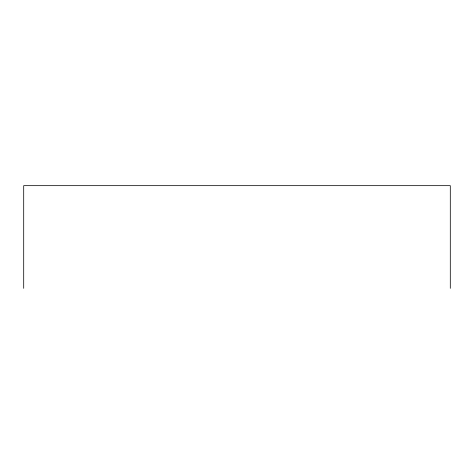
<?xml version="1.0" encoding="UTF-8"?>
<svg xmlns="http://www.w3.org/2000/svg" width="474" height="474" viewBox="0 0 474 474"><rect width="100%" height="100%" fill="white"/><g stroke="black" fill="none" stroke-linecap="round" stroke-linejoin="round"><path stroke-width="0.71" d="M450.3 288.34L450.3 185.66L23.7 185.66L23.7 288.34"/></g></svg>
